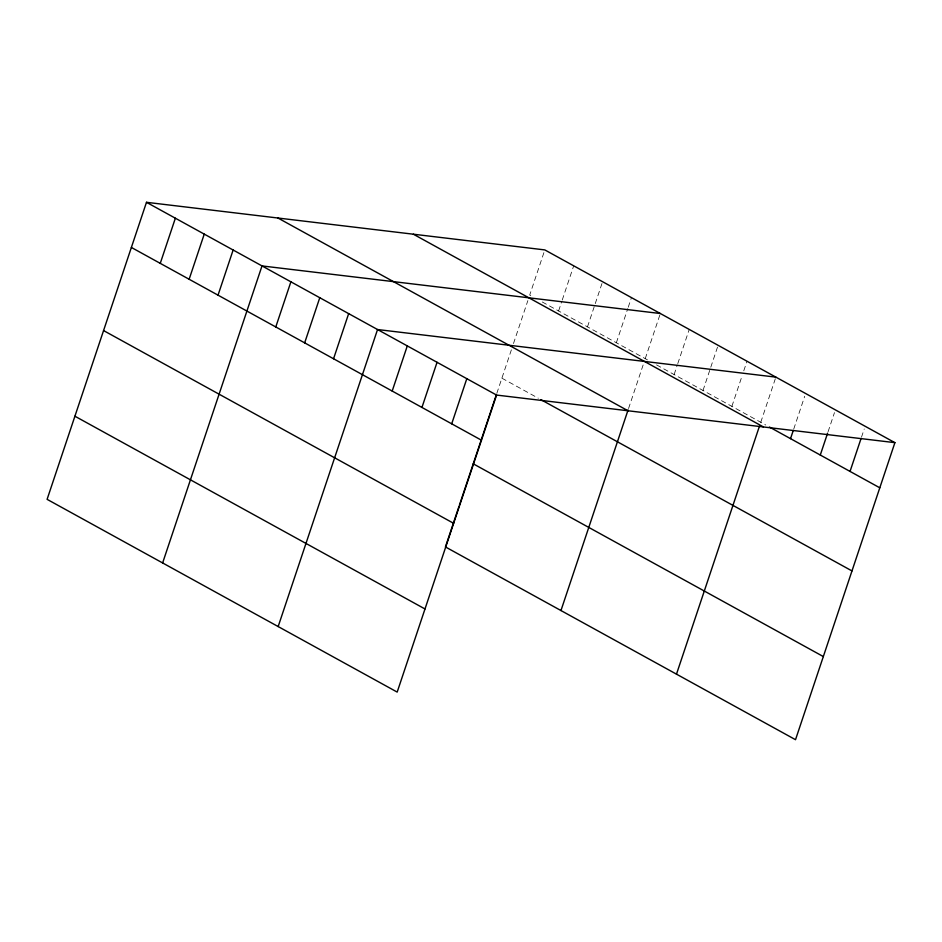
<?xml version="1.0" encoding="UTF-8"?>
<svg xmlns="http://www.w3.org/2000/svg" width="942" height="942" viewBox="0 0 942 942"><rect width="100%" height="100%" fill="white"/><g stroke="black" fill="none" stroke-linecap="round" stroke-linejoin="round"><path stroke-width="0.71" stroke-dasharray="4.71 3.53" d="M496.811 393.367L511.636 349.082M513.484 343.536L527.861 300.592M543.899 252.644L529.71 295.046L532.218 296.436M558.594 310.954L561.797 301.381M562.256 300.015L573.702 265.809M587.478 326.862L594.802 304.973M595.25 303.595L602.574 281.717M616.351 342.758L627.796 308.564M628.255 307.186L631.458 297.613M628.549 408.534L643.386 364.201M645.235 358.667L660.342 313.521M674.119 374.563L677.322 364.99M677.781 363.624L689.226 329.417M703.003 390.471L710.327 368.581M710.786 367.215L718.11 345.325M731.887 406.367L741.955 376.27M743.78 370.795L746.994 361.222M760.771 422.275L775.867 377.13M793.729 429.081L804.715 396.241M828.065 431.777L834.471 412.631M861.483 437.218L864.226 429.01M542.262 301.97L647.755 360.044M656.539 364.884L765.728 425.007M501.898 378.178L538.318 398.219"/><path stroke-width="1.41" d="M894.9 442.658L544.817 249.913L146.481 202.306L47.1 499.342L397.183 692.087L496.564 395.063L894.9 442.658L795.519 739.694L445.436 546.937L458.872 506.761M160.258 263.36L175.365 218.214M189.142 279.256L204.249 234.122M218.026 295.164L233.133 250.019M162.625 562.951L262.006 265.927L660.342 313.521M275.782 326.968L290.89 281.823M304.666 342.864L319.774 297.731M333.55 358.772L348.658 313.627M278.161 626.56L377.542 329.535L775.867 377.13M392.19 391.06L407.297 345.914M421.945 407.439L437.053 362.293M451.701 423.829L466.808 378.684M459.343 505.371L496.352 394.745M560.961 610.546L628.09 409.923M676.486 674.154L759.37 426.432M790.526 438.654L793.27 430.447M820.282 455.033L827.606 433.155M850.037 471.424L861.023 438.595M769.449 427.044L879.793 487.803M413.361 234.205L763.456 426.962M277.937 218.014L628.02 410.771M540.826 399.608L851.98 570.923M146.481 202.306L496.564 395.063M131.374 247.452L481.468 440.208M473.249 463.817L823.332 656.562M103.561 330.571L453.655 523.328M74.913 416.211L424.995 608.968"/></g></svg>
